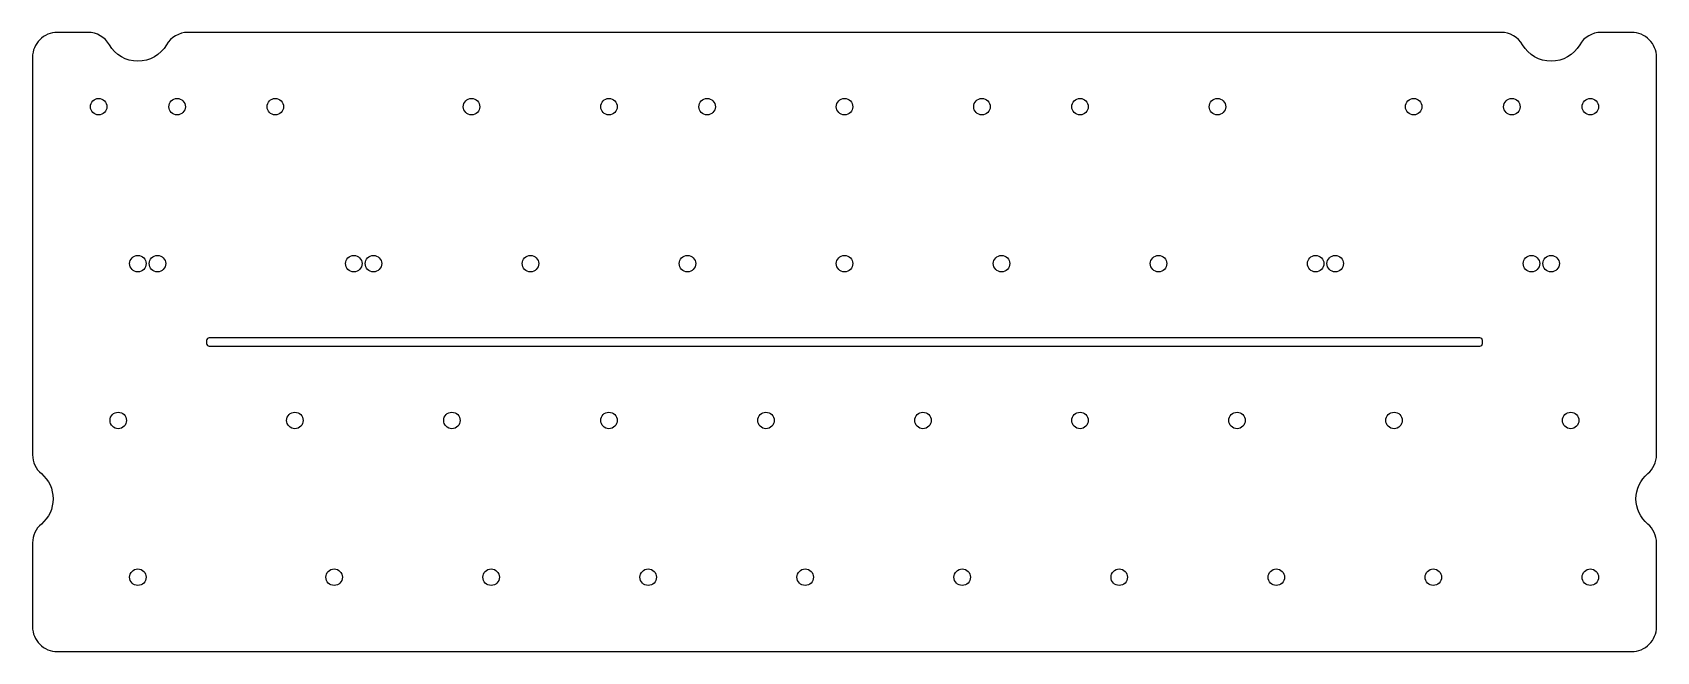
# Model space of a CAD drawing. Header units: millimetres. Extents: x -199 to -2, y 0 to 76.
import ezdxf

# ---------------------------------------------------------------- set-up
doc = ezdxf.new("R2010")
doc.units = ezdxf.units.MM
doc.layers.get('0').update_dxf_attribs({"linetype": 'CONTINUOUS'})

msp = doc.modelspace()

# ---------------------------------------------------------------- linework, layer by layer
for points in [[(-189.2, 74.2, 0.267949), (-191.8, 75.7), (-195.52, 75.7, 0.414214), (-198.52, 72.7), (-198.52, 24.41, 0.221671), (-197.45, 22.11, -0.466252), (-197.45, 15.99, 0.221671), (-198.52, 13.69), (-198.52, 3.5, 0.414214), (-195.52, 0.5), (-4.5, 0.5, 0.414214), (-1.5, 3.5), (-1.5, 13.69, 0.221671), (-2.57, 15.99, -0.466252), (-2.57, 22.11, 0.221671), (-1.5, 24.41), (-1.5, 72.7, 0.414214), (-4.5, 75.7), (-8.23, 75.7, 0.267949), (-10.82, 74.2, -0.57735), (-17.75, 74.2, 0.267949), (-20.35, 75.7), (-179.68, 75.7, 0.267949), (-182.27, 74.2, -0.57735)], [(-22.92, 37.6, 0.414214), (-22.62, 37.9), (-22.62, 38.3, 0.414214), (-22.92, 38.6), (-177.1, 38.6, 0.414214), (-177.4, 38.3), (-177.4, 37.9, 0.414214), (-177.1, 37.6)]]:
    msp.add_lwpolyline(points, format="xyb", close=True)
for centre in [(-190.5, 66.68), (-180.98, 66.68), (-169.07, 66.68), (-145.26, 66.68), (-128.59, 66.68), (-116.68, 66.68), (-100.01, 66.68), (-83.34, 66.68), (-71.44, 66.68), (-54.77, 66.68), (-30.96, 66.68), (-19.05, 66.68), (-9.53, 66.68), (-185.74, 47.62), (-183.36, 47.62), (-159.54, 47.62), (-157.16, 47.62), (-138.11, 47.62), (-119.06, 47.62), (-100.01, 47.62), (-80.96, 47.62), (-61.91, 47.62), (-42.86, 47.62), (-40.48, 47.62), (-16.67, 47.62), (-14.29, 47.62), (-188.12, 28.57), (-166.69, 28.57), (-147.64, 28.57), (-128.59, 28.57), (-109.54, 28.57), (-90.49, 28.57), (-71.44, 28.57), (-52.39, 28.57), (-33.34, 28.57), (-11.91, 28.57), (-185.74, 9.53), (-161.93, 9.53), (-142.88, 9.53), (-123.83, 9.53), (-104.78, 9.53), (-85.73, 9.53), (-66.68, 9.53), (-47.63, 9.53), (-28.58, 9.53), (-9.53, 9.53)]:
    msp.add_circle(centre, 1)

doc.saveas('drawing.dxf')
